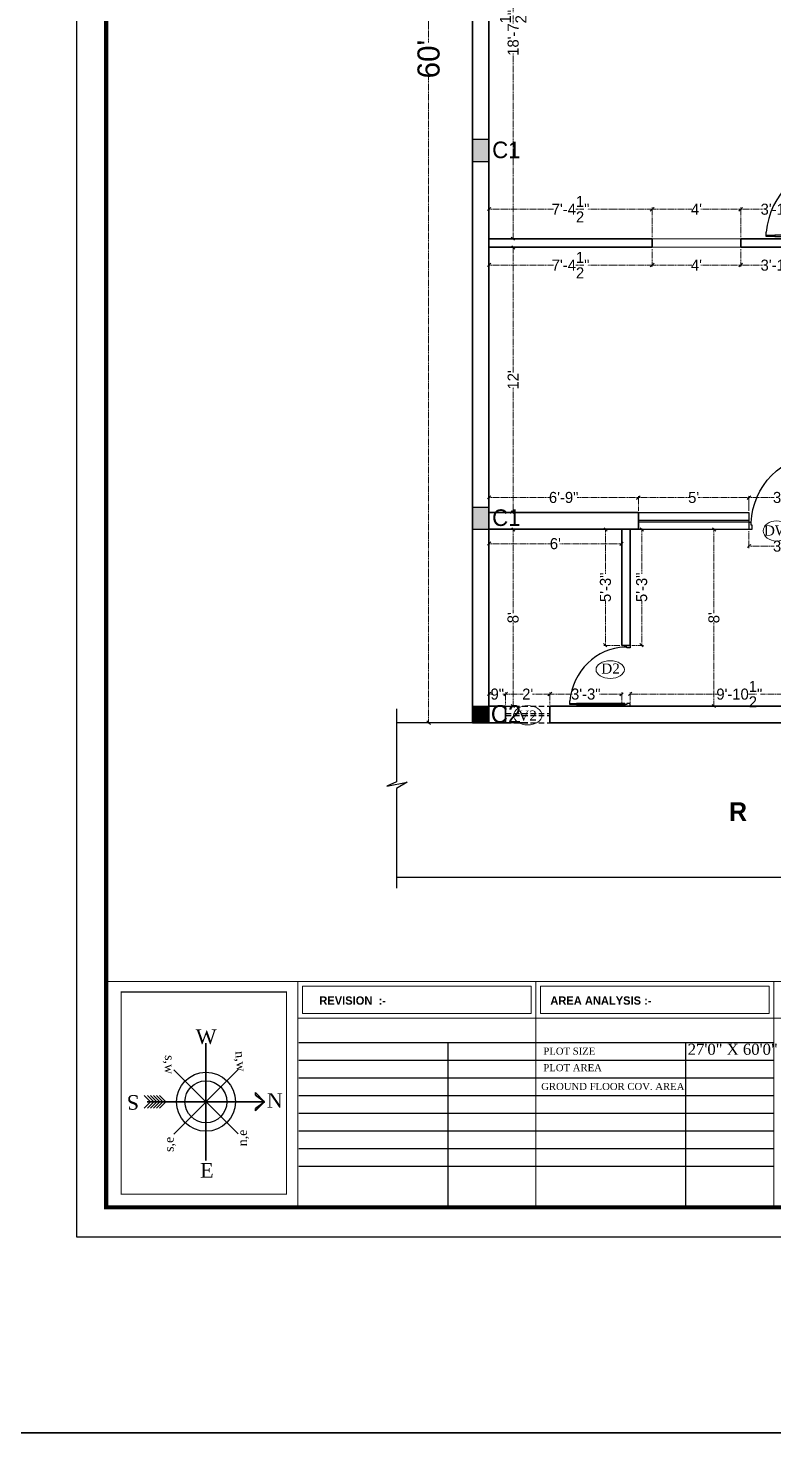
# Model space of a CAD drawing. Header units: millimetres. Extents: x -6808 to 215771, y -89660 to -16303.
# Drawn here: x 98992 to 99396, y -52187 to -51425 of the extents above; entities that cross this region are included whole.
import ezdxf

# ---------------------------------------------------------------- set-up
doc = ezdxf.new("R2010")
doc.units = ezdxf.units.MM
doc.header["$PDMODE"] = 35
doc.linetypes.add('ACAD_ISO10W100', pattern=[18, 12, -3, 0, -3])
doc.linetypes.add('DASHED', pattern=[0.75, 0.5, -0.25])
doc.layers.get('0').update_dxf_attribs({"color": 8})
for name, color, linetype, lineweight in [('CHAUKHAT', 32, 'Continuous', 30), ('col.center', 5, 'ACAD_ISO10W100', 15), ('column', 5, 'Continuous', 30), ('dim2', 6, 'Continuous', 20), ('FORMAT LAAYER', 250, 'Continuous', 13), ('Projection', 190, 'DASHED', 25), ('wall', 7, 'Continuous', 35), ('wokg dim', 152, 'DASHED', 18)]:
    doc.layers.add(name, color=color, linetype=linetype, lineweight=lineweight)
for name, color, linetype in [('FORMAT', 7, 'Continuous'), ('NET 01', 8, 'Continuous'), ('WIN', 5, 'Continuous')]:
    doc.layers.add(name, color=color, linetype=linetype)
doc.styles.add('cdim', font='arial.ttf')
doc.styles.add('SAJ', font='eurr____.ttf')
doc.styles.get("Standard").update_dxf_attribs({"font": 'times.ttf'})
doc.styles.add('working', font='swissl.ttf')
doc.dimstyles.new('SAJ', dxfattribs={"dimtxt": 5, "dimasz": 2, "dimexe": 1, "dimexo": 1, "dimgap": 0.09375, "dimtad": 0, "dimdec": 1, "dimzin": 0, "dimdsep": 46, "dimlunit": 4, "dimtxsty": 'SAJ', "dimblk": 'OBLIQUE', "dimcen": 0.125, "dimdle": 0.375, "dimadec": 0, "dimazin": 0, "dimtfac": 1, "dimtdec": 1, "dimtofl": 0, "dimtmove": 0, "dimatfit": 3, "dimldrblk": 'OBLIQUE', "dimfxl": 1, "dimtolj": 1, "dimtzin": 0, "dimlwd": 5, "dimlwe": 5, "dimarcsym": 1})

# ---------------------------------------------------------------- blocks, each defined once
blk = doc.blocks.new('QEWFWE')
at = {"layer": 'NET 01'}
for p, q in [((238503.45, 15011.85), (238503.45, 15015.77)), ((238503.45, 15015.77), (238505.41, 15015.77)), ((238503.98, 15015.77), (238503.98, 15011.85)), ((238503.98, 15011.85), (238503.45, 15011.85)), ((238503.45, 15011.85), (238503.45, 14988.32)), ((238503.98, 14988.32), (238503.98, 15011.85)), ((238503.45, 14988.32), (238503.45, 14984.4)), ((238503.98, 14988.32), (238503.45, 14988.32)), ((238503.45, 14984.4), (238503.98, 14984.4)), ((238503.98, 14984.4), (238503.98, 14988.32))]:
    blk.add_line(p, q, dxfattribs=at)
for points in [[(238503.45, 14984.4), (238502.4, 14984.4), (238502.4, 14981.4), (238503.9, 14981.4), (238503.9, 14982.9), (238503.9, 14983.2), (238503.45, 14983.2)], [(238536.02, 14984.4), (238537.07, 14984.4), (238537.07, 14981.4), (238535.57, 14981.4), (238535.57, 14982.9), (238535.57, 14983.2), (238536.02, 14983.2)]]:
    blk.add_lwpolyline(points, close=True, dxfattribs=at)
blk.add_ellipse((238504.18, 14985.62), major_axis=(-29.27, 13.54), ratio=0.925766, start_param=-2.718612, end_param=-1.204625, dxfattribs=at)
blk = doc.blocks.new('_Oblique')
at = {"color": 0, "linetype": 'ByBlock', "lineweight": -2}
blk.add_line((-0.5, -0.5), (0.5, 0.5), dxfattribs=at)
blk = doc.blocks.new('*D1673')
at = {"layer": 'Defpoints', "color": 0, "transparency": 16777216}
for p in [(99208.84, -51081.37), (99232.55, -51081.37), (99232.55, -51801.37)]:
    blk.add_point(p, dxfattribs=at)
at = {"layer": 'dim2', "color": 0, "linetype": 'DASHED', "lineweight": 5, "transparency": 16777216}
for p, q in [((99231.55, -51081.37), (99207.84, -51081.37)), ((99208.84, -51080.99), (99208.84, -51432.31)), ((99208.84, -51801.74), (99208.84, -51450.42)), ((99231.55, -51801.37), (99207.84, -51801.37))]:
    blk.add_line(p, q, dxfattribs=at)
at = {"layer": 'dim2', "color": 0, "lineweight": 5, "transparency": 16777216, "xscale": 2, "yscale": 2, "zscale": 2}
for p, rotation in [((99208.84, -51081.37), 90), ((99208.84, -51801.37), 270)]:
    blk.add_blockref('_Oblique', p, dxfattribs=dict(at, rotation=rotation))
at = {"layer": 'dim2', "color": 0, "transparency": 16777216, "insert": (99208.84, -51441.37), "char_height": 12, "attachment_point": 5, "rotation": 90, "style": 'SAJ'}
blk.add_mtext("\\A1;60'", dxfattribs=at)
blk = doc.blocks.new('c1')
at = {"layer": 'column'}
blk.add_hatch(color=256, dxfattribs=at).paths.add_polyline_path([(58376.49, -43564.36), (58385.49, -43564.36), (58385.49, -43552.36), (58376.49, -43552.36)])
for p, q in [((58376.49, -43552.36), (58376.49, -43564.36)), ((58376.49, -43552.36), (58385.49, -43552.36)), ((58385.49, -43564.36), (58385.49, -43552.36)), ((58376.49, -43564.36), (58385.49, -43564.36))]:
    blk.add_line(p, q, dxfattribs=at)
blk = doc.blocks.new('A$C32B276F4')
at = {"layer": 'column'}
blk.add_hatch(color=256, dxfattribs=at).paths.add_polyline_path([(9, 0), (9, 9), (0, 9), (0, 0)])
for p, q in [((0, 0), (0, 9)), ((0, 9), (9, 9)), ((9, 9), (9, 0)), ((9, 0), (0, 0))]:
    blk.add_line(p, q, dxfattribs=at)
at = {"layer": 'col.center', "linetype": 'ByBlock', "insert": (10.02, 9.59), "char_height": 9.6, "width": 293.6941, "attachment_point": 1, "style": 'SAJ'}
blk.add_mtext('\\A1;{\\fCentury Gothic|b0|i0|c0|p34;C2}', dxfattribs=at)
blk = doc.blocks.new('*D1718')
at = {"layer": 'Defpoints', "color": 0, "transparency": 16777216}
for p in [(99330.05, -51522.78), (99241.55, -51538.87), (99330.05, -51538.87)]:
    blk.add_point(p, dxfattribs=at)
at = {"layer": 'wokg dim', "color": 0, "linetype": 'DASHED', "lineweight": 5, "transparency": 16777216}
for p, q in [((99241.18, -51522.78), (99276.47, -51522.78)), ((99241.55, -51537.87), (99241.55, -51521.78)), ((99330.43, -51522.78), (99295.14, -51522.78)), ((99330.05, -51537.87), (99330.05, -51521.78))]:
    blk.add_line(p, q, dxfattribs=at)
at = {"layer": 'wokg dim', "color": 0, "lineweight": 5, "transparency": 16777216, "xscale": 2, "yscale": 2, "zscale": 2, "rotation": 180}
blk.add_blockref('_Oblique', (99241.55, -51522.78), dxfattribs=at)
at = {"layer": 'wokg dim', "color": 0, "lineweight": 5, "transparency": 16777216, "xscale": 2, "yscale": 2, "zscale": 2}
blk.add_blockref('_Oblique', (99330.05, -51522.78), dxfattribs=at)
at = {"layer": 'wokg dim', "color": 0, "transparency": 16777216, "insert": (99285.8, -51522.78), "char_height": 6, "attachment_point": 5, "style": 'SAJ'}
blk.add_mtext('\\A1;7\'-4{\\H1x;\\S1/2;}"', dxfattribs=at)
blk = doc.blocks.new('*D1719')
at = {"layer": 'Defpoints', "color": 0, "transparency": 16777216}
for p in [(99378.05, -51522.78), (99330.05, -51538.87), (99378.05, -51538.87)]:
    blk.add_point(p, dxfattribs=at)
at = {"layer": 'wokg dim', "color": 0, "linetype": 'DASHED', "lineweight": 5, "transparency": 16777216}
for p, q in [((99329.68, -51522.78), (99351.64, -51522.78)), ((99330.05, -51537.87), (99330.05, -51521.78)), ((99378.43, -51522.78), (99356.47, -51522.78)), ((99378.05, -51537.87), (99378.05, -51521.78))]:
    blk.add_line(p, q, dxfattribs=at)
at = {"layer": 'wokg dim', "color": 0, "lineweight": 5, "transparency": 16777216, "xscale": 2, "yscale": 2, "zscale": 2, "rotation": 180}
blk.add_blockref('_Oblique', (99330.05, -51522.78), dxfattribs=at)
at = {"layer": 'wokg dim', "color": 0, "lineweight": 5, "transparency": 16777216, "xscale": 2, "yscale": 2, "zscale": 2}
blk.add_blockref('_Oblique', (99378.05, -51522.78), dxfattribs=at)
at = {"layer": 'wokg dim', "color": 0, "transparency": 16777216, "insert": (99354.05, -51522.78), "char_height": 6, "attachment_point": 5, "style": 'SAJ'}
blk.add_mtext("\\A1;4'", dxfattribs=at)
blk = doc.blocks.new('*D1720')
at = {"layer": 'Defpoints', "color": 0, "transparency": 16777216}
for p in [(99424.55, -51522.78), (99378.05, -51538.87), (99424.55, -51538.87)]:
    blk.add_point(p, dxfattribs=at)
at = {"layer": 'wokg dim', "color": 0, "linetype": 'DASHED', "lineweight": 5, "transparency": 16777216}
for p, q in [((99377.68, -51522.78), (99389.85, -51522.78)), ((99378.05, -51537.87), (99378.05, -51521.78)), ((99424.93, -51522.78), (99412.75, -51522.78)), ((99424.55, -51537.87), (99424.55, -51521.78))]:
    blk.add_line(p, q, dxfattribs=at)
at = {"layer": 'wokg dim', "color": 0, "lineweight": 5, "transparency": 16777216, "xscale": 2, "yscale": 2, "zscale": 2, "rotation": 180}
blk.add_blockref('_Oblique', (99378.05, -51522.78), dxfattribs=at)
at = {"layer": 'wokg dim', "color": 0, "lineweight": 5, "transparency": 16777216, "xscale": 2, "yscale": 2, "zscale": 2}
blk.add_blockref('_Oblique', (99424.55, -51522.78), dxfattribs=at)
at = {"layer": 'wokg dim', "color": 0, "transparency": 16777216, "insert": (99401.3, -51522.78), "char_height": 6, "attachment_point": 5, "style": 'SAJ'}
blk.add_mtext('\\A1;3\'-10{\\H1x;\\S1/2;}"', dxfattribs=at)
blk = doc.blocks.new('*D1721')
at = {"layer": 'Defpoints', "color": 0, "transparency": 16777216}
for p in [(99241.55, -51315.37), (99254.64, -51315.37), (99241.55, -51538.87)]:
    blk.add_point(p, dxfattribs=at)
at = {"layer": 'wokg dim', "color": 0, "linetype": 'DASHED', "lineweight": 5, "transparency": 16777216}
for p, q in [((99242.55, -51315.37), (99255.64, -51315.37)), ((99254.64, -51314.99), (99254.64, -51416.22)), ((99254.64, -51539.24), (99254.64, -51438.02)), ((99242.55, -51538.87), (99255.64, -51538.87))]:
    blk.add_line(p, q, dxfattribs=at)
at = {"layer": 'wokg dim', "color": 0, "lineweight": 5, "transparency": 16777216, "xscale": 2, "yscale": 2, "zscale": 2}
for p, rotation in [((99254.64, -51315.37), 90), ((99254.64, -51538.87), 270)]:
    blk.add_blockref('_Oblique', p, dxfattribs=dict(at, rotation=rotation))
at = {"layer": 'wokg dim', "color": 0, "transparency": 16777216, "insert": (99254.64, -51427.12), "char_height": 6, "attachment_point": 5, "rotation": 90, "style": 'SAJ'}
blk.add_mtext('\\A1;18\'-7{\\H1x;\\S1/2;}"', dxfattribs=at)
blk = doc.blocks.new('*D1723')
at = {"layer": 'Defpoints', "color": 0, "transparency": 16777216}
for p in [(99241.55, -51543.37), (99330.05, -51543.37), (99330.05, -51553.12)]:
    blk.add_point(p, dxfattribs=at)
at = {"layer": 'wokg dim', "color": 0, "linetype": 'DASHED', "lineweight": 5, "transparency": 16777216}
for p, q in [((99241.55, -51544.37), (99241.55, -51554.12)), ((99330.05, -51544.37), (99330.05, -51554.12)), ((99241.18, -51553.12), (99276.47, -51553.12)), ((99330.43, -51553.12), (99295.14, -51553.12))]:
    blk.add_line(p, q, dxfattribs=at)
at = {"layer": 'wokg dim', "color": 0, "lineweight": 5, "transparency": 16777216, "xscale": 2, "yscale": 2, "zscale": 2, "rotation": 180}
blk.add_blockref('_Oblique', (99241.55, -51553.12), dxfattribs=at)
at = {"layer": 'wokg dim', "color": 0, "lineweight": 5, "transparency": 16777216, "xscale": 2, "yscale": 2, "zscale": 2}
blk.add_blockref('_Oblique', (99330.05, -51553.12), dxfattribs=at)
at = {"layer": 'wokg dim', "color": 0, "transparency": 16777216, "insert": (99285.8, -51553.12), "char_height": 6, "attachment_point": 5, "style": 'SAJ'}
blk.add_mtext('\\A1;7\'-4{\\H1x;\\S1/2;}"', dxfattribs=at)
blk = doc.blocks.new('*D1724')
at = {"layer": 'Defpoints', "color": 0, "transparency": 16777216}
for p in [(99330.05, -51543.37), (99378.05, -51543.37), (99378.05, -51553.12)]:
    blk.add_point(p, dxfattribs=at)
at = {"layer": 'wokg dim', "color": 0, "linetype": 'DASHED', "lineweight": 5, "transparency": 16777216}
for p, q in [((99330.05, -51544.37), (99330.05, -51554.12)), ((99378.05, -51544.37), (99378.05, -51554.12)), ((99329.68, -51553.12), (99351.64, -51553.12)), ((99378.43, -51553.12), (99356.47, -51553.12))]:
    blk.add_line(p, q, dxfattribs=at)
at = {"layer": 'wokg dim', "color": 0, "lineweight": 5, "transparency": 16777216, "xscale": 2, "yscale": 2, "zscale": 2, "rotation": 180}
blk.add_blockref('_Oblique', (99330.05, -51553.12), dxfattribs=at)
at = {"layer": 'wokg dim', "color": 0, "lineweight": 5, "transparency": 16777216, "xscale": 2, "yscale": 2, "zscale": 2}
blk.add_blockref('_Oblique', (99378.05, -51553.12), dxfattribs=at)
at = {"layer": 'wokg dim', "color": 0, "transparency": 16777216, "insert": (99354.05, -51553.12), "char_height": 6, "attachment_point": 5, "style": 'SAJ'}
blk.add_mtext("\\A1;4'", dxfattribs=at)
blk = doc.blocks.new('*D1725')
at = {"layer": 'Defpoints', "color": 0, "transparency": 16777216}
for p in [(99378.05, -51543.37), (99424.55, -51543.37), (99424.55, -51553.12)]:
    blk.add_point(p, dxfattribs=at)
at = {"layer": 'wokg dim', "color": 0, "linetype": 'DASHED', "lineweight": 5, "transparency": 16777216}
for p, q in [((99378.05, -51544.37), (99378.05, -51554.12)), ((99424.55, -51544.37), (99424.55, -51554.12)), ((99377.68, -51553.12), (99389.85, -51553.12)), ((99424.93, -51553.12), (99412.75, -51553.12))]:
    blk.add_line(p, q, dxfattribs=at)
at = {"layer": 'wokg dim', "color": 0, "lineweight": 5, "transparency": 16777216, "xscale": 2, "yscale": 2, "zscale": 2, "rotation": 180}
blk.add_blockref('_Oblique', (99378.05, -51553.12), dxfattribs=at)
at = {"layer": 'wokg dim', "color": 0, "lineweight": 5, "transparency": 16777216, "xscale": 2, "yscale": 2, "zscale": 2}
blk.add_blockref('_Oblique', (99424.55, -51553.12), dxfattribs=at)
at = {"layer": 'wokg dim', "color": 0, "transparency": 16777216, "insert": (99401.3, -51553.12), "char_height": 6, "attachment_point": 5, "style": 'SAJ'}
blk.add_mtext('\\A1;3\'-10{\\H1x;\\S1/2;}"', dxfattribs=at)
blk = doc.blocks.new('*D1726')
at = {"layer": 'Defpoints', "color": 0, "transparency": 16777216}
for p in [(99241.55, -51543.37), (99241.55, -51687.37), (99254.64, -51687.37)]:
    blk.add_point(p, dxfattribs=at)
at = {"layer": 'wokg dim', "color": 0, "linetype": 'DASHED', "lineweight": 5, "transparency": 16777216}
for p, q in [((99242.55, -51543.37), (99255.64, -51543.37)), ((99254.64, -51542.99), (99254.64, -51611.32)), ((99254.64, -51687.74), (99254.64, -51619.41)), ((99242.55, -51687.37), (99255.64, -51687.37))]:
    blk.add_line(p, q, dxfattribs=at)
at = {"layer": 'wokg dim', "color": 0, "lineweight": 5, "transparency": 16777216, "xscale": 2, "yscale": 2, "zscale": 2}
for p, rotation in [((99254.64, -51543.37), 90), ((99254.64, -51687.37), 270)]:
    blk.add_blockref('_Oblique', p, dxfattribs=dict(at, rotation=rotation))
at = {"layer": 'wokg dim', "color": 0, "transparency": 16777216, "insert": (99254.64, -51615.37), "char_height": 6, "attachment_point": 5, "rotation": 90, "style": 'SAJ'}
blk.add_mtext("\\A1;12'", dxfattribs=at)
blk = doc.blocks.new('*D1727')
at = {"layer": 'Defpoints', "color": 0, "transparency": 16777216}
for p in [(99241.55, -51679.17), (99241.55, -51687.37), (99322.55, -51687.37)]:
    blk.add_point(p, dxfattribs=at)
at = {"layer": 'wokg dim', "color": 0, "linetype": 'DASHED', "lineweight": 5, "transparency": 16777216}
for p, q in [((99241.18, -51679.17), (99274.91, -51679.17)), ((99241.55, -51686.37), (99241.55, -51678.17)), ((99322.93, -51679.17), (99289.19, -51679.17)), ((99322.55, -51686.37), (99322.55, -51678.17))]:
    blk.add_line(p, q, dxfattribs=at)
at = {"layer": 'wokg dim', "color": 0, "lineweight": 5, "transparency": 16777216, "xscale": 2, "yscale": 2, "zscale": 2, "rotation": 180}
blk.add_blockref('_Oblique', (99241.55, -51679.17), dxfattribs=at)
at = {"layer": 'wokg dim', "color": 0, "lineweight": 5, "transparency": 16777216, "xscale": 2, "yscale": 2, "zscale": 2}
blk.add_blockref('_Oblique', (99322.55, -51679.17), dxfattribs=at)
at = {"layer": 'wokg dim', "color": 0, "transparency": 16777216, "insert": (99282.05, -51679.17), "char_height": 6, "attachment_point": 5, "style": 'SAJ'}
blk.add_mtext('\\A1;6\'-9"', dxfattribs=at)
blk = doc.blocks.new('*D1728')
at = {"layer": 'Defpoints', "color": 0, "transparency": 16777216}
for p in [(99382.55, -51679.17), (99322.55, -51687.37), (99382.55, -51687.37)]:
    blk.add_point(p, dxfattribs=at)
at = {"layer": 'wokg dim', "color": 0, "linetype": 'DASHED', "lineweight": 5, "transparency": 16777216}
for p, q in [((99322.18, -51679.17), (99350.07, -51679.17)), ((99322.55, -51686.37), (99322.55, -51678.17)), ((99382.93, -51679.17), (99355.03, -51679.17)), ((99382.55, -51686.37), (99382.55, -51678.17))]:
    blk.add_line(p, q, dxfattribs=at)
at = {"layer": 'wokg dim', "color": 0, "lineweight": 5, "transparency": 16777216, "xscale": 2, "yscale": 2, "zscale": 2, "rotation": 180}
blk.add_blockref('_Oblique', (99322.55, -51679.17), dxfattribs=at)
at = {"layer": 'wokg dim', "color": 0, "lineweight": 5, "transparency": 16777216, "xscale": 2, "yscale": 2, "zscale": 2}
blk.add_blockref('_Oblique', (99382.55, -51679.17), dxfattribs=at)
at = {"layer": 'wokg dim', "color": 0, "transparency": 16777216, "insert": (99352.55, -51679.17), "char_height": 6, "attachment_point": 5, "style": 'SAJ'}
blk.add_mtext("\\A1;5'", dxfattribs=at)
blk = doc.blocks.new('*D1729')
at = {"layer": 'Defpoints', "color": 0, "transparency": 16777216}
for p in [(99424.55, -51679.17), (99382.55, -51686.07), (99424.55, -51686.07)]:
    blk.add_point(p, dxfattribs=at)
at = {"layer": 'wokg dim', "color": 0, "linetype": 'DASHED', "lineweight": 5, "transparency": 16777216}
for p, q in [((99382.18, -51679.17), (99396.39, -51679.17)), ((99382.55, -51685.07), (99382.55, -51678.17)), ((99424.93, -51679.17), (99410.71, -51679.17)), ((99424.55, -51685.07), (99424.55, -51678.17))]:
    blk.add_line(p, q, dxfattribs=at)
at = {"layer": 'wokg dim', "color": 0, "lineweight": 5, "transparency": 16777216, "xscale": 2, "yscale": 2, "zscale": 2, "rotation": 180}
blk.add_blockref('_Oblique', (99382.55, -51679.17), dxfattribs=at)
at = {"layer": 'wokg dim', "color": 0, "lineweight": 5, "transparency": 16777216, "xscale": 2, "yscale": 2, "zscale": 2}
blk.add_blockref('_Oblique', (99424.55, -51679.17), dxfattribs=at)
at = {"layer": 'wokg dim', "color": 0, "transparency": 16777216, "insert": (99403.55, -51679.17), "char_height": 6, "attachment_point": 5, "style": 'SAJ'}
blk.add_mtext('\\A1;3\'-6"', dxfattribs=at)
blk = doc.blocks.new('*D1731')
at = {"layer": 'Defpoints', "color": 0, "transparency": 16777216}
for p in [(99241.55, -51696.37), (99313.55, -51696.37), (99241.55, -51704.24)]:
    blk.add_point(p, dxfattribs=at)
at = {"layer": 'wokg dim', "color": 0, "linetype": 'DASHED', "lineweight": 5, "transparency": 16777216}
for p, q in [((99241.55, -51697.37), (99241.55, -51705.24)), ((99313.55, -51697.37), (99313.55, -51705.24)), ((99241.18, -51704.24), (99275.09, -51704.24)), ((99313.93, -51704.24), (99280.01, -51704.24))]:
    blk.add_line(p, q, dxfattribs=at)
at = {"layer": 'wokg dim', "color": 0, "lineweight": 5, "transparency": 16777216, "xscale": 2, "yscale": 2, "zscale": 2, "rotation": 180}
blk.add_blockref('_Oblique', (99241.55, -51704.24), dxfattribs=at)
at = {"layer": 'wokg dim', "color": 0, "lineweight": 5, "transparency": 16777216, "xscale": 2, "yscale": 2, "zscale": 2}
blk.add_blockref('_Oblique', (99313.55, -51704.24), dxfattribs=at)
at = {"layer": 'wokg dim', "color": 0, "transparency": 16777216, "insert": (99277.55, -51704.24), "char_height": 6, "attachment_point": 5, "style": 'SAJ'}
blk.add_mtext("\\A1;6'", dxfattribs=at)
blk = doc.blocks.new('*D1732')
at = {"layer": 'Defpoints', "color": 0, "transparency": 16777216}
for p in [(99241.55, -51696.37), (99241.55, -51792.37), (99254.64, -51792.37)]:
    blk.add_point(p, dxfattribs=at)
at = {"layer": 'wokg dim', "color": 0, "linetype": 'DASHED', "lineweight": 5, "transparency": 16777216}
for p, q in [((99242.55, -51696.37), (99255.64, -51696.37)), ((99254.64, -51695.99), (99254.64, -51741.93)), ((99254.64, -51792.74), (99254.64, -51746.8)), ((99242.55, -51792.37), (99255.64, -51792.37))]:
    blk.add_line(p, q, dxfattribs=at)
at = {"layer": 'wokg dim', "color": 0, "lineweight": 5, "transparency": 16777216, "xscale": 2, "yscale": 2, "zscale": 2}
for p, rotation in [((99254.64, -51696.37), 90), ((99254.64, -51792.37), 270)]:
    blk.add_blockref('_Oblique', p, dxfattribs=dict(at, rotation=rotation))
at = {"layer": 'wokg dim', "color": 0, "transparency": 16777216, "insert": (99254.64, -51744.37), "char_height": 6, "attachment_point": 5, "rotation": 90, "style": 'SAJ'}
blk.add_mtext("\\A1;8'", dxfattribs=at)
blk = doc.blocks.new('*D1733')
at = {"layer": 'Defpoints', "color": 0, "transparency": 16777216}
for p in [(99313.55, -51696.37), (99304.72, -51759.37), (99313.55, -51759.37)]:
    blk.add_point(p, dxfattribs=at)
at = {"layer": 'wokg dim', "color": 0, "linetype": 'DASHED', "lineweight": 5, "transparency": 16777216}
for p, q in [((99312.55, -51696.37), (99303.72, -51696.37)), ((99304.72, -51695.99), (99304.72, -51720.71)), ((99304.72, -51759.74), (99304.72, -51735.03)), ((99312.55, -51759.37), (99303.72, -51759.37))]:
    blk.add_line(p, q, dxfattribs=at)
at = {"layer": 'wokg dim', "color": 0, "lineweight": 5, "transparency": 16777216, "xscale": 2, "yscale": 2, "zscale": 2}
for p, rotation in [((99304.72, -51696.37), 90), ((99304.72, -51759.37), 270)]:
    blk.add_blockref('_Oblique', p, dxfattribs=dict(at, rotation=rotation))
at = {"layer": 'wokg dim', "color": 0, "transparency": 16777216, "insert": (99304.72, -51727.87), "char_height": 6, "attachment_point": 5, "rotation": 90, "style": 'SAJ'}
blk.add_mtext('\\A1;5\'-3"', dxfattribs=at)
blk = doc.blocks.new('*D1734')
at = {"layer": 'Defpoints', "color": 0, "transparency": 16777216}
for p in [(99250.55, -51785.81), (99241.55, -51792.37), (99250.55, -51792.37)]:
    blk.add_point(p, dxfattribs=at)
at = {"layer": 'wokg dim', "color": 0, "linetype": 'DASHED', "lineweight": 5, "transparency": 16777216}
for p, q in [((99241.18, -51785.81), (99243.1, -51785.81)), ((99241.55, -51791.37), (99241.55, -51784.81)), ((99250.93, -51785.81), (99249, -51785.81)), ((99250.55, -51791.37), (99250.55, -51784.81))]:
    blk.add_line(p, q, dxfattribs=at)
at = {"layer": 'wokg dim', "color": 0, "lineweight": 5, "transparency": 16777216, "xscale": 2, "yscale": 2, "zscale": 2, "rotation": 180}
blk.add_blockref('_Oblique', (99241.55, -51785.81), dxfattribs=at)
at = {"layer": 'wokg dim', "color": 0, "lineweight": 5, "transparency": 16777216, "xscale": 2, "yscale": 2, "zscale": 2}
blk.add_blockref('_Oblique', (99250.55, -51785.81), dxfattribs=at)
at = {"layer": 'wokg dim', "color": 0, "transparency": 16777216, "insert": (99246.05, -51785.81), "char_height": 6, "attachment_point": 5, "style": 'SAJ'}
blk.add_mtext('\\A1;9"', dxfattribs=at)
blk = doc.blocks.new('*D1735')
at = {"layer": 'Defpoints', "color": 0, "transparency": 16777216}
for p in [(99274.55, -51785.81), (99250.55, -51792.37), (99274.55, -51792.37)]:
    blk.add_point(p, dxfattribs=at)
at = {"layer": 'wokg dim', "color": 0, "linetype": 'DASHED', "lineweight": 5, "transparency": 16777216}
for p, q in [((99250.18, -51785.81), (99260.07, -51785.81)), ((99250.55, -51791.37), (99250.55, -51784.81)), ((99274.93, -51785.81), (99265.03, -51785.81)), ((99274.55, -51791.37), (99274.55, -51784.81))]:
    blk.add_line(p, q, dxfattribs=at)
at = {"layer": 'wokg dim', "color": 0, "lineweight": 5, "transparency": 16777216, "xscale": 2, "yscale": 2, "zscale": 2, "rotation": 180}
blk.add_blockref('_Oblique', (99250.55, -51785.81), dxfattribs=at)
at = {"layer": 'wokg dim', "color": 0, "lineweight": 5, "transparency": 16777216, "xscale": 2, "yscale": 2, "zscale": 2}
blk.add_blockref('_Oblique', (99274.55, -51785.81), dxfattribs=at)
at = {"layer": 'wokg dim', "color": 0, "transparency": 16777216, "insert": (99262.55, -51785.81), "char_height": 6, "attachment_point": 5, "style": 'SAJ'}
blk.add_mtext("\\A1;2'", dxfattribs=at)
blk = doc.blocks.new('*D1736')
at = {"layer": 'Defpoints', "color": 0, "transparency": 16777216}
for p in [(99313.55, -51785.81), (99274.55, -51792.37), (99313.55, -51792.37)]:
    blk.add_point(p, dxfattribs=at)
at = {"layer": 'wokg dim', "color": 0, "linetype": 'DASHED', "lineweight": 5, "transparency": 16777216}
for p, q in [((99274.18, -51785.81), (99286.89, -51785.81)), ((99274.55, -51791.37), (99274.55, -51784.81)), ((99313.93, -51785.81), (99301.21, -51785.81)), ((99313.55, -51791.37), (99313.55, -51784.81))]:
    blk.add_line(p, q, dxfattribs=at)
at = {"layer": 'wokg dim', "color": 0, "lineweight": 5, "transparency": 16777216, "xscale": 2, "yscale": 2, "zscale": 2, "rotation": 180}
blk.add_blockref('_Oblique', (99274.55, -51785.81), dxfattribs=at)
at = {"layer": 'wokg dim', "color": 0, "lineweight": 5, "transparency": 16777216, "xscale": 2, "yscale": 2, "zscale": 2}
blk.add_blockref('_Oblique', (99313.55, -51785.81), dxfattribs=at)
at = {"layer": 'wokg dim', "color": 0, "transparency": 16777216, "insert": (99294.05, -51785.81), "char_height": 6, "attachment_point": 5, "style": 'SAJ'}
blk.add_mtext('\\A1;3\'-3"', dxfattribs=at)
blk = doc.blocks.new('*D1762')
at = {"layer": 'Defpoints', "color": 0, "transparency": 16777216}
for p in [(99318.05, -51785.81), (99318.05, -51792.37), (99436.55, -51792.37)]:
    blk.add_point(p, dxfattribs=at)
at = {"layer": 'wokg dim', "color": 0, "linetype": 'DASHED', "lineweight": 5, "transparency": 16777216}
for p, q in [((99317.68, -51785.81), (99365.87, -51785.81)), ((99318.05, -51791.37), (99318.05, -51784.81)), ((99436.93, -51785.81), (99388.74, -51785.81)), ((99436.55, -51791.37), (99436.55, -51784.81))]:
    blk.add_line(p, q, dxfattribs=at)
at = {"layer": 'wokg dim', "color": 0, "lineweight": 5, "transparency": 16777216, "xscale": 2, "yscale": 2, "zscale": 2}
for p, rotation in [((99318.05, -51785.81), 179.999999999993), ((99436.55, -51785.81), 359.999999999993)]:
    blk.add_blockref('_Oblique', p, dxfattribs=dict(at, rotation=rotation))
at = {"layer": 'wokg dim', "color": 0, "transparency": 16777216, "insert": (99377.3, -51785.81), "char_height": 6, "attachment_point": 5, "style": 'SAJ'}
blk.add_mtext('\\A1;9\'-10{\\H1x;\\S1/2;}"', dxfattribs=at)
blk = doc.blocks.new('*D1764')
at = {"layer": 'Defpoints', "color": 0, "transparency": 16777216}
for p in [(99318.05, -51696.37), (99318.05, -51759.37), (99324.38, -51759.37)]:
    blk.add_point(p, dxfattribs=at)
at = {"layer": 'wokg dim', "color": 0, "linetype": 'DASHED', "lineweight": 5, "transparency": 16777216}
for p, q in [((99319.05, -51696.37), (99325.38, -51696.37)), ((99324.38, -51695.99), (99324.38, -51720.71)), ((99324.38, -51759.74), (99324.38, -51735.03)), ((99319.05, -51759.37), (99325.38, -51759.37))]:
    blk.add_line(p, q, dxfattribs=at)
at = {"layer": 'wokg dim', "color": 0, "lineweight": 5, "transparency": 16777216, "xscale": 2, "yscale": 2, "zscale": 2}
for p, rotation in [((99324.38, -51696.37), 90), ((99324.38, -51759.37), 270)]:
    blk.add_blockref('_Oblique', p, dxfattribs=dict(at, rotation=rotation))
at = {"layer": 'wokg dim', "color": 0, "transparency": 16777216, "insert": (99324.38, -51727.87), "char_height": 6, "attachment_point": 5, "rotation": 90, "style": 'SAJ'}
blk.add_mtext('\\A1;5\'-3"', dxfattribs=at)
blk = doc.blocks.new('*D1765')
at = {"layer": 'Defpoints', "color": 0, "transparency": 16777216}
for p in [(99382.55, -51696.37), (99424.55, -51696.37), (99424.55, -51705.58)]:
    blk.add_point(p, dxfattribs=at)
at = {"layer": 'wokg dim', "color": 0, "linetype": 'DASHED', "lineweight": 5, "transparency": 16777216}
for p, q in [((99382.55, -51697.37), (99382.55, -51706.58)), ((99424.55, -51697.37), (99424.55, -51706.58)), ((99382.18, -51705.58), (99396.39, -51705.58)), ((99424.93, -51705.58), (99410.71, -51705.58))]:
    blk.add_line(p, q, dxfattribs=at)
at = {"layer": 'wokg dim', "color": 0, "lineweight": 5, "transparency": 16777216, "xscale": 2, "yscale": 2, "zscale": 2, "rotation": 180}
blk.add_blockref('_Oblique', (99382.55, -51705.58), dxfattribs=at)
at = {"layer": 'wokg dim', "color": 0, "lineweight": 5, "transparency": 16777216, "xscale": 2, "yscale": 2, "zscale": 2}
blk.add_blockref('_Oblique', (99424.55, -51705.58), dxfattribs=at)
at = {"layer": 'wokg dim', "color": 0, "transparency": 16777216, "insert": (99403.55, -51705.58), "char_height": 6, "attachment_point": 5, "style": 'SAJ'}
blk.add_mtext('\\A1;3\'-6"', dxfattribs=at)
blk = doc.blocks.new('*D1769')
at = {"layer": 'Defpoints', "color": 0, "transparency": 16777216}
for p in [(99382.55, -51696.37), (99363.56, -51792.37), (99382.55, -51792.37)]:
    blk.add_point(p, dxfattribs=at)
at = {"layer": 'wokg dim', "color": 0, "linetype": 'DASHED', "lineweight": 5, "transparency": 16777216}
for p, q in [((99381.55, -51696.37), (99362.56, -51696.37)), ((99363.56, -51695.99), (99363.56, -51741.93)), ((99363.56, -51792.74), (99363.56, -51746.8)), ((99381.55, -51792.37), (99362.56, -51792.37))]:
    blk.add_line(p, q, dxfattribs=at)
at = {"layer": 'wokg dim', "color": 0, "lineweight": 5, "transparency": 16777216, "xscale": 2, "yscale": 2, "zscale": 2}
for p, rotation in [((99363.56, -51696.37), 90), ((99363.56, -51792.37), 270)]:
    blk.add_blockref('_Oblique', p, dxfattribs=dict(at, rotation=rotation))
at = {"layer": 'wokg dim', "color": 0, "transparency": 16777216, "insert": (99363.56, -51744.37), "char_height": 6, "attachment_point": 5, "rotation": 90, "style": 'SAJ'}
blk.add_mtext("\\A1;8'", dxfattribs=at)
blk = doc.blocks.new('etrre')
at = {"layer": 'CHAUKHAT', "lineweight": 9, "ltscale": 2}
blk.add_ellipse((69730.58, -34082.16), major_axis=(-7.7, 0), ratio=0.620188, dxfattribs=at)
at = {"layer": 'CHAUKHAT', "lineweight": 30, "insert": (69725.65, -34078.88), "char_height": 5.5, "width": 180.3968, "attachment_point": 1}
blk.add_mtext('\\A1;D2', dxfattribs=at)

msp = doc.modelspace()

# ---------------------------------------------------------------- linework, layer by layer
at = {"linetype": 'ByBlock', "lineweight": 20}
for p, q in [((99330.052, -51538.866), (99378.052, -51538.866)), ((99330.052, -51543.366), (99378.052, -51543.366))]:
    msp.add_line(p, q, dxfattribs=at)
at = {"lineweight": -3}
for p, q in [((99070.569, -51989.523), (99105.507, -52024.375)), ((99070.612, -52024.418), (99105.464, -51989.48))]:
    msp.add_line(p, q, dxfattribs=at)
msp.add_lwpolyline([(99191.349, -51793.849), (99191.349, -51833.407), (99186.175, -51835.803), (99197.211, -51833.617), (99191.38, -51837.073), (99191.38, -51890.99)])
at = {"lineweight": 30}
for points in [[(99262.552, -51801.366), (99191.349, -51801.366)], [(99631.194, -51885.366), (99191.38, -51885.366)]]:
    msp.add_lwpolyline(points, dxfattribs=at)
at = {"ltscale": 0.2}
for major_axis in [(-11.322, 11.294), (-8.058, 8.038)]:
    msp.add_ellipse((99088.038, -52006.949), major_axis=major_axis, ratio=1, start_param=3.9269908, end_param=10.2101761, dxfattribs=at)
at = {"layer": 'CHAUKHAT', "lineweight": 9, "ltscale": 2, "extrusion": (0, 0, -1)}
msp.add_ellipse((99397.504, -51697.284), major_axis=(-7.184, 0), ratio=0.7631056, dxfattribs=at)
at = {"layer": 'CHAUKHAT', "lineweight": 9, "ltscale": 2}
msp.add_ellipse((99262.605, -51797.299), major_axis=(-7.69, 0), ratio=0.6796274, dxfattribs=at)
at = {"layer": 'FORMAT', "lineweight": 18}
msp.add_line((99266.947, -51941.716), (99266.947, -51961.54), dxfattribs=at)
at = {"layer": 'FORMAT', "linetype": 'ByBlock'}
for p, q in [((99138.347, -51974.707), (99396.063, -51974.707)), ((99138.347, -51984.312), (99396.063, -51984.312)), ((99138.347, -51993.916), (99396.063, -51993.916)), ((99138.347, -52003.52), (99396.063, -52003.52)), ((99138.347, -52013.124), (99396.063, -52013.124)), ((99138.347, -52022.728), (99396.063, -52022.728)), ((99138.347, -52032.332), (99396.063, -52032.332)), ((99138.347, -52041.936), (99396.063, -52041.936))]:
    msp.add_line(p, q, dxfattribs=at)
at = {"layer": 'FORMAT'}
for p, q in [((99219.378, -52064.207), (99219.378, -51974.707)), ((99348.237, -52064.207), (99348.237, -51974.707))]:
    msp.add_line(p, q, dxfattribs=at)
at = {"layer": 'FORMAT', "color": 0}
msp.add_lwpolyline([(99017.86, -50995.634), (99017.86, -52080.284), (99781.698, -52080.284), (99781.698, -50995.634)], close=True, dxfattribs=at)
msp.add_lwpolyline([(99017.86, -50995.634), (99017.86, -52080.284), (99781.698, -52080.284), (99781.698, -50995.634)], close=True, dxfattribs=at)
at = {"layer": 'FORMAT', "color": 0, "const_width": 2.24}
msp.add_lwpolyline([(99033.937, -51011.711), (99033.937, -52064.207), (99765.621, -52064.207), (99765.621, -51011.711)], close=True, dxfattribs=at)
msp.add_lwpolyline([(99033.937, -51011.711), (99033.937, -52064.207), (99765.621, -52064.207), (99765.621, -51011.711)], close=True, dxfattribs=at)
at = {"layer": 'FORMAT', "ltscale": 2, "const_width": 0.559}
for points in [[(99137.831, -51941.716), (99137.831, -52064.207), (99033.937, -52064.207), (99033.937, -51941.716), (99765.621, -51941.716)], [(99266.947, -52064.207), (99266.947, -51941.716)], [(99396.063, -52064.207), (99396.063, -51941.716)]]:
    msp.add_lwpolyline(points, dxfattribs=at)
at = {"layer": 'FORMAT', "lineweight": 18}
msp.add_lwpolyline([(99581.88, -51961.54), (99137.831, -51961.54), (99137.831, -51941.716), (99581.88, -51941.716)], dxfattribs=at)
for points in [[(99140.391, -51944.276), (99264.387, -51944.276), (99264.387, -51958.98), (99140.391, -51958.98)], [(99269.507, -51944.276), (99393.503, -51944.276), (99393.503, -51958.98), (99269.507, -51958.98)]]:
    msp.add_lwpolyline(points, close=True, dxfattribs=at)
at = {"layer": 'FORMAT', "ltscale": 2, "const_width": 0.601}
msp.add_lwpolyline([(99042.125, -51947.382), (99131.796, -51947.382), (99131.796, -52057.045), (99042.125, -52057.045)], close=True, dxfattribs=at)
at = {"layer": 'wall'}
for p, q in [((99241.552, -51090.366), (99241.552, -51792.366)), ((99241.552, -51687.366), (99322.552, -51687.366)), ((99322.552, -51696.366), (99322.552, -51687.366)), ((99241.552, -51696.366), (99322.552, -51696.366)), ((99241.552, -51792.366), (99250.552, -51792.366)), ((99250.552, -51792.366), (99250.552, -51801.366)), ((99274.552, -51792.366), (99436.552, -51792.366)), ((99274.552, -51792.366), (99274.552, -51801.366))]:
    msp.add_line(p, q, dxfattribs=at)
at = {"layer": 'wall', "color": 1}
for p, q in [((99241.552, -51538.866), (99330.052, -51538.866)), ((99330.052, -51543.366), (99330.052, -51538.866)), ((99378.052, -51538.866), (99424.552, -51538.866)), ((99378.052, -51543.366), (99378.052, -51538.866)), ((99241.552, -51543.366), (99330.052, -51543.366)), ((99378.052, -51543.366), (99424.552, -51543.366)), ((99313.552, -51696.366), (99313.552, -51759.366)), ((99318.052, -51696.366), (99318.052, -51759.366)), ((99313.552, -51759.366), (99318.052, -51759.366))]:
    msp.add_line(p, q, dxfattribs=at)
at = {"layer": 'wall', "ltscale": 60}
for p, q in [((99088.077, -52038.775), (99087.999, -51975.123)), ((99058.065, -52006.986), (99054.619, -52003.548)), ((99059.724, -52006.984), (99056.279, -52003.546)), ((99061.384, -52006.982), (99057.938, -52003.544)), ((99063.043, -52006.979), (99059.598, -52003.542)), ((99064.703, -52006.977), (99061.257, -52003.54)), ((99066.362, -52006.975), (99062.916, -52003.538)), ((99119.864, -52006.91), (99114.921, -52001.98)), ((99114.921, -52001.98), (99114.923, -52003.308)), ((99114.923, -52003.308), (99119.864, -52006.91)), ((99058.065, -52006.986), (99054.628, -52010.431)), ((99119.864, -52006.91), (99056.212, -52006.988)), ((99059.724, -52006.984), (99056.287, -52010.429)), ((99061.384, -52006.982), (99057.946, -52010.427)), ((99063.043, -52006.979), (99059.606, -52010.425)), ((99064.703, -52006.977), (99061.265, -52010.423)), ((99066.362, -52006.975), (99062.925, -52010.421)), ((99114.932, -52010.524), (99119.864, -52006.91)), ((99114.933, -52011.852), (99114.932, -52010.524)), ((99119.864, -52006.91), (99114.933, -52011.852))]:
    msp.add_line(p, q, dxfattribs=at)
at = {"layer": 'wall'}
msp.add_lwpolyline([(93918.243, -50754.305), (102727.982, -50754.305), (102727.982, -52186.548), (93918.243, -52186.548)], close=True, dxfattribs=at)
for points in [[(99544.552, -51801.366), (99556.552, -51801.366), (99556.552, -51081.366), (99232.552, -51081.366), (99232.552, -51801.366), (99250.552, -51801.366)], [(99274.552, -51801.366), (99436.552, -51801.366)]]:
    msp.add_lwpolyline(points, dxfattribs=at)
at = {"layer": 'WIN'}
for p, q in [((99322.552, -51687.366), (99382.552, -51687.366)), ((99322.552, -51691.366), (99382.552, -51691.366)), ((99322.552, -51692.366), (99382.552, -51692.366)), ((99382.552, -51687.366), (99382.552, -51696.366)), ((99322.552, -51696.366), (99382.552, -51696.366))]:
    msp.add_line(p, q, dxfattribs=at)
at = {"layer": 'WIN', "linetype": 'DASHED', "ltscale": 6}
for p, q in [((99250.552, -51792.366), (99274.552, -51792.366)), ((99250.552, -51796.366), (99274.552, -51796.366)), ((99250.552, -51797.366), (99274.552, -51797.366)), ((99250.552, -51801.366), (99274.552, -51801.366))]:
    msp.add_line(p, q, dxfattribs=at)

# ---------------------------------------------------------------- block references
at = {"linetype": 'ByBlock', "lineweight": 20, "xscale": 1.211467555345734, "yscale": 1.211467555345734, "zscale": 1.211467555345734, "rotation": 90}
msp.add_blockref('QEWFWE', (117583.027, -340476.782), dxfattribs=at)
at = {"linetype": 'ByBlock', "lineweight": 20, "xscale": -1.211467555345734, "yscale": 1.211467555345734, "zscale": 1.211467555345734}
msp.add_blockref('QEWFWE', (388362.469, -69845.84), dxfattribs=at)
at = {"layer": 'CHAUKHAT', "lineweight": 9}
msp.add_blockref('etrre', (29576.718, -17690.331), dxfattribs=at)
at = {"layer": 'column'}
for name, p in [('c1', (40856.061, -7932.504)), ('c1', (40856.061, -8132.004)), ('A$C32B276F4', (99232.552, -51801.366))]:
    msp.add_blockref(name, p, dxfattribs=at)
at = {"layer": 'wall', "color": 1, "xscale": 0.9518673649145052, "yscale": 0.9518673649145052, "zscale": 0.9518673649145052, "rotation": 90.00000000000001}
msp.add_blockref('QEWFWE', (113578.354, -278815.014), dxfattribs=at)

# ---------------------------------------------------------------- texts
for s, height, rotation, p in [('W', 7.912, 0.070059, (99082.552, -51975.595)), ('s,w', 4.999, 270.070059, (99065.807, -51981.639)), ('n,w', 4.999, 275.294842, (99103.884, -51979.654)), ('S', 7.912, 180.070059, (99051.787, -52003.335)), ('s,e', 4.999, 90.070059, (99070.538, -52034.119)), ('n,e', 4.999, 90.070059, (99110.311, -52031.067)), ('E', 7.912, 0.070059, (99084.938, -52048.106))]:
    msp.add_text(s, height=height, rotation=rotation).set_placement(p)
at = {"layer": 'CHAUKHAT', "lineweight": 30, "char_height": 5.5, "width": 180.39683, "attachment_point": 1}
for s, insert in [('\\A1;DW', (99390.58, -51694.316)), ('\\A1;V2', (99257.345, -51794.71))]:
    msp.add_mtext(s, dxfattribs=dict(at, insert=insert))
at = {"layer": 'col.center', "linetype": 'ByBlock', "char_height": 9, "width": 293.6941, "attachment_point": 1, "style": 'SAJ'}
for insert in [(99243.283, -51486.098), (99243.283, -51685.598)]:
    msp.add_mtext('\\A1;{\\fCentury Gothic|b0|i0|c0|p34;C1}', dxfattribs=dict(at, insert=insert))
at = {"layer": 'FORMAT', "char_height": 4.50194, "width": 99.40447, "attachment_point": 1, "style": 'cdim'}
for s, insert in [('\\A1;{\\fCentury Gothic|b1|i0|c0|p34;REVISION  :-}', (99149.543, -51949.778)), ('\\A1;{\\fCentury Gothic|b1|i0|c0|p34;AREA ANALYSIS :-}', (99274.832, -51949.778))]:
    msp.add_mtext(s, dxfattribs=dict(at, insert=insert))
at = {"layer": 'FORMAT', "lineweight": 13, "attachment_point": 1, "style": 'working'}
for s, insert, char_height, width in [('\\A1;{\\fBook Antiqua|b0|i0|c0|p18;27\'0" X 60\'0"}', (99349.324, -51975.461), 5.98638, 154.95147), ('\\A1;{\\fBook Antiqua|b0|i0|c0|p18;PLOT SIZE}', (99271.033, -51977.539), 3.84038, 99.40447), ('\\A1;{\\fBook Antiqua|b0|i0|c0|p18;PLOT AREA}', (99271.033, -51986.523), 3.84038, 99.40447), ('\\A1;{\\fBook Antiqua|b0|i0|c0|p18;GROUND FLOOR COV. AREA}', (99269.871, -51996.696), 3.84038, 99.40447)]:
    msp.add_mtext(s, dxfattribs=dict(at, insert=insert, char_height=char_height, width=width))
at = {"layer": 'FORMAT LAAYER', "linetype": 'ByBlock', "insert": (99402.812, -51844.485), "char_height": 10.08, "width": 351.4658, "attachment_point": 2, "style": 'SAJ'}
msp.add_mtext('\\A1;{\\fCentury Gothic|b1|i0|c0|p34;        R     O     A    D }', dxfattribs=at)
at = {"layer": 'Projection', "color": 1}
msp.add_text('N', height=7.912, rotation=0.070059, dxfattribs=at).set_placement((99121.071, -52010.193))

# ---------------------------------------------------------------- dimensions: what is measured, and where the dimension line sits
at = {"layer": 'dim2'}
dim = msp.add_aligned_dim(p1=(99232.552, -51801.366), p2=(99232.552, -51081.366), distance=23.711, dimstyle='SAJ', override={"dimtxt": 12}, dxfattribs=at)
dim.commit()
dim.dimension.update_dxf_attribs({"geometry": '*D1673', "text_midpoint": (99208.841, -51441.366)})
at = {"layer": 'wokg dim'}
for p1, p2, distance, picture, middle in [((99241.552, -51538.866), (99241.552, -51315.366), -13.086, '*D1721', (99254.639, -51427.116)), ((99241.552, -51538.866), (99330.052, -51538.866), 16.087, '*D1718', (99285.802, -51522.778)), ((99330.052, -51538.866), (99378.052, -51538.866), 16.087, '*D1719', (99354.052, -51522.778)), ((99378.052, -51538.866), (99424.552, -51538.866), 16.087, '*D1720', (99401.302, -51522.778)), ((99241.552, -51543.366), (99330.052, -51543.366), -9.755, '*D1723', (99285.802, -51553.121)), ((99241.552, -51543.366), (99241.552, -51687.366), 13.086, '*D1726', (99254.639, -51615.366)), ((99330.052, -51543.366), (99378.052, -51543.366), -9.755, '*D1724', (99354.052, -51553.121)), ((99378.052, -51543.366), (99424.552, -51543.366), -9.755, '*D1725', (99401.302, -51553.121)), ((99322.552, -51687.366), (99241.552, -51687.366), -8.193, '*D1727', (99282.052, -51679.173)), ((99322.552, -51687.366), (99382.552, -51687.366), 8.193, '*D1728', (99352.552, -51679.173)), ((99382.552, -51686.065), (99424.552, -51686.065), 6.893, '*D1729', (99403.552, -51679.173)), ((99313.552, -51696.366), (99241.552, -51696.366), 7.872, '*D1731', (99277.552, -51704.238)), ((99241.552, -51696.366), (99241.552, -51792.366), 13.086, '*D1732', (99254.639, -51744.366)), ((99313.552, -51696.366), (99313.552, -51759.366), -8.835, '*D1733', (99304.718, -51727.866)), ((99318.052, -51696.366), (99318.052, -51759.366), 6.329, '*D1764', (99324.382, -51727.866)), ((99382.552, -51696.366), (99382.552, -51792.366), -18.997, '*D1769', (99363.555, -51744.366)), ((99382.552, -51696.366), (99424.552, -51696.366), -9.216, '*D1765', (99403.552, -51705.581)), ((99241.552, -51792.366), (99250.552, -51792.366), 6.558, '*D1734', (99246.052, -51785.807)), ((99250.552, -51792.366), (99274.552, -51792.366), 6.558, '*D1735', (99262.552, -51785.807)), ((99274.552, -51792.366), (99313.552, -51792.366), 6.558, '*D1736', (99294.052, -51785.807)), ((99436.552, -51792.366), (99318.052, -51792.366), -6.558, '*D1762', (99377.302, -51785.807))]:
    dim = msp.add_aligned_dim(p1=p1, p2=p2, distance=distance, dimstyle='SAJ', override={"dimtxt": 6, "dimtmove": 1}, dxfattribs=at)
    dim.commit()
    dim.dimension.update_dxf_attribs({"geometry": picture, "text_midpoint": middle})

doc.saveas('drawing.dxf')
